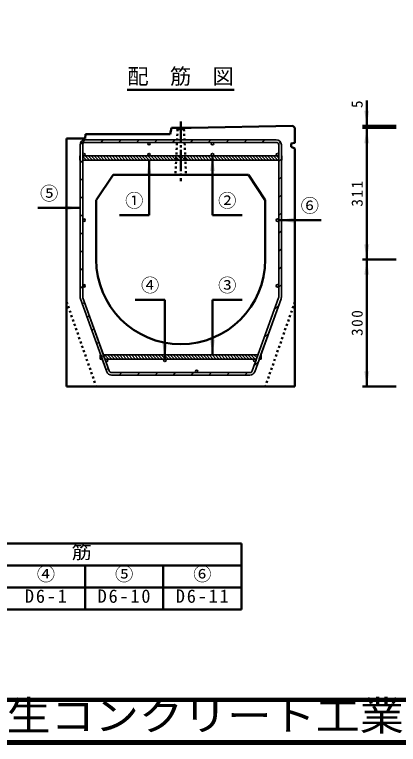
# Model space of a CAD drawing. Units: millimetres, scale not verified. Extents: x 100 to 4105, y 100 to 2870.
# Drawn here: x 1020 to 1928, y 100 to 1824 of the extents above; entities that cross this region are included whole.
import ezdxf
from ezdxf.enums import TextEntityAlignment as Align

# ---------------------------------------------------------------- set-up
doc = ezdxf.new("R2010")
doc.units = ezdxf.units.MM
doc.header["$LTSCALE"] = 5
doc.linetypes.add('USER1', pattern=[2.2, 1, -1.2])
doc.linetypes.add('USER2', pattern=[13.4, 10, -1.2, 1, -1.2])
doc.layers.add('V-nasSTD', color=7, linetype='Continuous', lineweight=35)
doc.styles.add('ＭＳ ゴシック', font='')
doc.styles.get('ＭＳ ゴシック').set_extended_font_data('MS Gothic')

msp = doc.modelspace()

# ---------------------------------------------------------------- hatches: boundary and pattern name
at = {"layer": 'V-nasSTD'}
for points in [[(1847.262, 1597.66), (1853.262, 1561.66), (1859.262, 1597.66)], [(1859.262, 1520.66), (1853.262, 1556.66), (1847.262, 1520.66)], [(1494.262, 1454.613), (1488.262, 1490.613), (1482.262, 1454.613)], [(1332.262, 1444.613), (1338.262, 1480.613), (1344.262, 1444.613)], [(1139.262, 1361.704), (1175.262, 1367.704), (1139.262, 1373.704)], [(1681.262, 1332.613), (1645.262, 1338.613), (1681.262, 1344.613)], [(1847.262, 1281.66), (1853.262, 1245.66), (1859.262, 1281.66)], [(1859.262, 1209.66), (1853.262, 1245.66), (1847.262, 1209.66)], [(1494.262, 1056.613), (1488.262, 1020.613), (1482.262, 1056.613)], [(1369.762, 1046.613), (1375.762, 1010.613), (1381.762, 1046.613)], [(1847.262, 981.66), (1853.262, 945.66), (1859.262, 981.66)]]:
    msp.add_hatch(color=256, dxfattribs=at).paths.add_polyline_path(points)

# ---------------------------------------------------------------- linework, layer by layer
at = {"layer": 'V-nasSTD', "lineweight": 50}
for p, q in [((1286.859, 1646.66), (1539.666, 1646.66)), ((1853.262, 1621.66), (1853.262, 1561.66)), ((1391.262, 1556.66), (1388.262, 1541.66)), ((1391.262, 1556.66), (1438.262, 1556.66)), ((1438.262, 1556.66), (1678.262, 1561.66)), ((1678.262, 1561.66), (1683.262, 1556.66)), ((1683.262, 1556.66), (1683.262, 1521.675)), ((1923.262, 1561.66), (1843.262, 1561.66)), ((1923.262, 1556.66), (1843.262, 1556.66)), ((1853.262, 1556.66), (1853.262, 1561.66)), ((1853.262, 1245.66), (1853.262, 1556.66)), ((1188.262, 1541.66), (1187.262, 1531.66)), ((1388.262, 1541.66), (1188.262, 1541.66)), ((1143.262, 945.66), (1143.262, 1531.66)), ((1143.262, 1531.66), (1187.262, 1531.66)), ((1674.262, 1519.66), (1683.262, 1521.675)), ((1674.262, 1511.66), (1674.262, 1519.66)), ((1674.262, 1511.66), (1683.262, 1508.302)), ((1683.262, 945.66), (1683.262, 1508.302)), ((1488.262, 1350.613), (1488.262, 1490.613)), ((1338.262, 1350.613), (1338.262, 1480.613)), ((1253.262, 1445.66), (1213.262, 1385.66)), ((1253.262, 1445.66), (1573.262, 1445.66)), ((1573.262, 1445.66), (1613.262, 1385.66)), ((1213.262, 1385.66), (1213.262, 1245.66)), ((1613.262, 1385.66), (1613.262, 1245.66)), ((1075.262, 1367.704), (1175.262, 1367.704)), ((1338.262, 1350.613), (1268.262, 1350.613)), ((1488.262, 1350.613), (1558.262, 1350.613)), ((1745.262, 1338.613), (1645.262, 1338.613)), ((1923.262, 1245.66), (1843.262, 1245.66)), ((1853.262, 945.66), (1853.262, 1245.66)), ((1305.762, 1150.613), (1375.762, 1150.613)), ((1375.762, 1150.613), (1375.762, 1010.613)), ((1488.262, 1150.613), (1488.262, 1020.613)), ((1558.262, 1150.613), (1488.262, 1150.613)), ((1143.262, 945.66), (1683.262, 945.66)), ((1923.262, 945.66), (1843.262, 945.66)), ((1186.803, 574.682), (1001.803, 574.682)), ((1371.803, 574.682), (1186.803, 574.682)), ((1556.803, 574.682), (1371.803, 574.682)), ((1556.803, 522.682), (1556.803, 574.682)), ((1186.803, 522.682), (1001.803, 522.682)), ((1186.803, 470.682), (1186.803, 522.682)), ((1186.803, 522.682), (1371.803, 522.682)), ((1186.803, 470.682), (1186.803, 522.682)), ((1186.803, 522.682), (1186.803, 470.682)), ((1371.803, 470.682), (1371.803, 522.682)), ((1371.803, 470.682), (1371.803, 522.682)), ((1371.803, 522.682), (1556.803, 522.682)), ((1371.803, 470.682), (1371.803, 522.682)), ((1371.803, 522.682), (1371.803, 470.682)), ((1556.803, 470.682), (1556.803, 522.682)), ((1556.803, 470.682), (1556.803, 522.682)), ((1556.803, 522.682), (1556.803, 470.682)), ((1001.803, 470.682), (1186.803, 470.682)), ((1186.803, 418.682), (1186.803, 470.682)), ((1186.803, 470.682), (1371.803, 470.682)), ((1186.803, 418.682), (1186.803, 470.682)), ((1186.803, 470.682), (1186.803, 418.682)), ((1371.803, 418.682), (1371.803, 470.682)), ((1371.803, 418.682), (1371.803, 470.682)), ((1371.803, 470.682), (1556.803, 470.682)), ((1371.803, 418.682), (1371.803, 470.682)), ((1371.803, 470.682), (1371.803, 418.682)), ((1556.803, 418.682), (1556.803, 470.682)), ((1556.803, 418.682), (1556.803, 470.682)), ((1556.803, 470.682), (1556.803, 418.682)), ((1001.803, 418.682), (1186.803, 418.682)), ((1186.803, 418.682), (1371.803, 418.682)), ((1371.803, 418.682), (1556.803, 418.682))]:
    msp.add_line(p, q, dxfattribs=at)
at = {"layer": 'V-nasSTD', "linetype": 'USER2', "lineweight": 50}
msp.add_line((1413.262, 1571.66), (1413.262, 1430.66), dxfattribs=at)
at = {"layer": 'V-nasSTD', "linetype": 'USER1', "lineweight": 50}
for p, q in [((1405.762, 1553.66), (1400.762, 1445.66)), ((1405.762, 1553.66), (1402.762, 1556.66)), ((1402.762, 1556.66), (1423.762, 1556.66)), ((1405.762, 1553.66), (1420.762, 1553.66)), ((1420.762, 1553.66), (1423.762, 1556.66)), ((1420.762, 1553.66), (1425.762, 1445.66)), ((1143.262, 1145.66), (1213.262, 945.66)), ((1683.262, 1145.66), (1613.262, 945.66))]:
    msp.add_line(p, q, dxfattribs=at)
at = {"layer": 'V-nasSTD'}
for p, q in [((1187.417, 1528.613), (1175.262, 1516.458)), ((1187.262, 1528.613), (1639.262, 1528.613)), ((1639.262, 1522.613), (1187.262, 1522.613)), ((1187.262, 1522.613), (1639.262, 1522.613)), ((1229.843, 1528.613), (1223.843, 1522.613)), ((1272.27, 1528.613), (1266.27, 1522.613)), ((1314.696, 1528.613), (1308.696, 1522.613)), ((1357.122, 1528.613), (1351.122, 1522.613)), ((1399.549, 1528.613), (1393.549, 1522.613)), ((1441.975, 1528.613), (1435.975, 1522.613)), ((1484.402, 1528.613), (1478.402, 1522.613)), ((1526.828, 1528.613), (1520.828, 1522.613)), ((1569.254, 1528.613), (1563.254, 1522.613)), ((1611.681, 1528.613), (1605.681, 1522.613)), ((1649.05, 1523.556), (1644.682, 1519.187)), ((1175.262, 1516.613), (1175.262, 1157.188)), ((1175.262, 1480.613), (1175.262, 1516.613)), ((1175.262, 1516.613), (1175.262, 1490.613)), ((1181.262, 1516.613), (1181.262, 1157.188)), ((1181.262, 1157.188), (1181.262, 1516.613)), ((1645.262, 1157.188), (1645.262, 1516.613)), ((1645.262, 1516.613), (1645.262, 1157.188)), ((1645.262, 1480.613), (1645.262, 1516.613)), ((1645.262, 1516.613), (1645.262, 1490.613)), ((1651.262, 1157.188), (1651.262, 1516.613)), ((1651.262, 1480.613), (1651.262, 1516.613)), ((1651.262, 1516.613), (1651.262, 1490.613)), ((1174.262, 1490.613), (1174.262, 1480.613)), ((1175.262, 1490.613), (1174.262, 1490.613)), ((1175.262, 1490.613), (1174.262, 1490.613)), ((1174.262, 1490.613), (1174.262, 1480.613)), ((1174.262, 1489.299), (1175.262, 1488.299)), ((1645.262, 1490.613), (1181.262, 1490.613)), ((1645.262, 1490.613), (1181.262, 1490.613)), ((1181.262, 1489.37), (1190.02, 1480.613)), ((1187.091, 1490.613), (1197.091, 1480.613)), ((1194.162, 1490.613), (1204.162, 1480.613)), ((1201.233, 1490.613), (1211.233, 1480.613)), ((1208.304, 1490.613), (1218.304, 1480.613)), ((1215.375, 1490.613), (1225.375, 1480.613)), ((1222.446, 1490.613), (1232.446, 1480.613)), ((1229.517, 1490.613), (1239.517, 1480.613)), ((1236.589, 1490.613), (1246.589, 1480.613)), ((1243.66, 1490.613), (1253.66, 1480.613)), ((1250.731, 1490.613), (1260.731, 1480.613)), ((1257.802, 1490.613), (1267.802, 1480.613)), ((1264.873, 1490.613), (1274.873, 1480.613)), ((1271.944, 1490.613), (1281.944, 1480.613)), ((1279.015, 1490.613), (1289.015, 1480.613)), ((1286.086, 1490.613), (1296.086, 1480.613)), ((1293.157, 1490.613), (1303.157, 1480.613)), ((1300.228, 1490.613), (1310.228, 1480.613)), ((1307.299, 1490.613), (1317.299, 1480.613)), ((1314.37, 1490.613), (1324.37, 1480.613)), ((1321.441, 1490.613), (1331.441, 1480.613)), ((1328.512, 1490.613), (1338.512, 1480.613)), ((1335.583, 1490.613), (1345.583, 1480.613)), ((1342.655, 1490.613), (1352.655, 1480.613)), ((1349.726, 1490.613), (1359.726, 1480.613)), ((1356.797, 1490.613), (1366.797, 1480.613)), ((1363.868, 1490.613), (1373.868, 1480.613)), ((1370.939, 1490.613), (1380.939, 1480.613)), ((1378.01, 1490.613), (1388.01, 1480.613)), ((1385.081, 1490.613), (1395.081, 1480.613)), ((1392.152, 1490.613), (1402.152, 1480.613)), ((1399.223, 1490.613), (1409.223, 1480.613)), ((1406.294, 1490.613), (1416.294, 1480.613)), ((1413.365, 1490.613), (1423.365, 1480.613)), ((1420.436, 1490.613), (1430.436, 1480.613)), ((1427.507, 1490.613), (1437.507, 1480.613)), ((1434.578, 1490.613), (1444.578, 1480.613)), ((1441.65, 1490.613), (1451.65, 1480.613)), ((1448.721, 1490.613), (1458.721, 1480.613)), ((1455.792, 1490.613), (1465.792, 1480.613)), ((1462.863, 1490.613), (1472.863, 1480.613)), ((1469.934, 1490.613), (1479.934, 1480.613)), ((1477.005, 1490.613), (1487.005, 1480.613)), ((1484.076, 1490.613), (1494.076, 1480.613)), ((1491.195, 1492.98), (1488.895, 1490.68)), ((1491.147, 1490.613), (1501.147, 1480.613)), ((1498.218, 1490.613), (1508.218, 1480.613)), ((1505.289, 1490.613), (1515.289, 1480.613)), ((1512.36, 1490.613), (1522.36, 1480.613)), ((1519.431, 1490.613), (1529.431, 1480.613)), ((1526.502, 1490.613), (1536.502, 1480.613)), ((1533.573, 1490.613), (1543.573, 1480.613)), ((1540.644, 1490.613), (1550.644, 1480.613)), ((1547.716, 1490.613), (1557.716, 1480.613)), ((1554.787, 1490.613), (1564.787, 1480.613)), ((1561.858, 1490.613), (1571.858, 1480.613)), ((1568.929, 1490.613), (1578.929, 1480.613)), ((1576, 1490.613), (1586, 1480.613)), ((1583.071, 1490.613), (1593.071, 1480.613)), ((1590.142, 1490.613), (1600.142, 1480.613)), ((1597.213, 1490.613), (1607.213, 1480.613)), ((1604.284, 1490.613), (1614.284, 1480.613)), ((1611.355, 1490.613), (1621.355, 1480.613)), ((1618.426, 1490.613), (1628.426, 1480.613)), ((1625.497, 1490.613), (1635.497, 1480.613)), ((1632.568, 1490.613), (1642.568, 1480.613)), ((1639.639, 1490.613), (1645.262, 1484.99)), ((1651.262, 1483.342), (1645.262, 1477.342)), ((1651.262, 1490.613), (1652.262, 1490.613)), ((1651.262, 1490.613), (1652.262, 1490.613)), ((1651.262, 1486.061), (1652.262, 1485.061)), ((1652.262, 1490.613), (1652.262, 1480.613)), ((1652.262, 1490.613), (1652.262, 1480.613)), ((1174.262, 1482.228), (1175.262, 1481.228)), ((1174.262, 1480.613), (1175.262, 1480.613)), ((1174.262, 1480.613), (1175.262, 1480.613)), ((1181.262, 1480.032), (1175.262, 1474.032)), ((1181.262, 1482.299), (1182.949, 1480.613)), ((1645.262, 1480.613), (1181.262, 1480.613)), ((1181.262, 1480.613), (1645.262, 1480.613)), ((1651.262, 1480.613), (1652.262, 1480.613)), ((1652.262, 1480.613), (1651.262, 1480.613)), ((1181.262, 1437.606), (1175.262, 1431.606)), ((1651.262, 1440.915), (1645.262, 1434.915)), ((1645.262, 1392.489), (1651.262, 1398.489)), ((1181.262, 1395.179), (1175.262, 1389.179)), ((1181.262, 1352.753), (1175.262, 1346.753)), ((1645.262, 1350.062), (1651.262, 1356.062)), ((1645.262, 1307.636), (1651.262, 1313.636)), ((1181.262, 1310.326), (1175.262, 1304.326)), ((1181.262, 1267.9), (1175.262, 1261.9)), ((1645.262, 1265.21), (1651.262, 1271.21)), ((1181.262, 1225.474), (1175.262, 1219.474)), ((1645.262, 1222.783), (1651.262, 1228.783)), ((1181.262, 1183.047), (1175.262, 1177.047)), ((1184.783, 1186.567), (1181.308, 1183.093)), ((1645.262, 1180.357), (1651.262, 1186.357)), ((1238.295, 980.537), (1175.976, 1153.112)), ((1185.379, 1144.738), (1180.692, 1140.051)), ((1243.938, 982.575), (1181.619, 1155.15)), ((1243.938, 982.575), (1181.619, 1155.15)), ((1233.813, 1010.613), (1181.619, 1155.15)), ((1181.619, 1155.15), (1230.202, 1020.613)), ((1582.587, 982.575), (1644.906, 1155.15)), ((1644.906, 1155.15), (1582.587, 982.575)), ((1588.23, 980.537), (1650.549, 1153.112)), ((1599.091, 1010.613), (1650.549, 1153.112)), ((1650.549, 1153.112), (1602.702, 1020.613)), ((1634.971, 1127.639), (1644.956, 1137.624)), ((1196.635, 1113.567), (1191.948, 1108.88)), ((1207.891, 1082.397), (1203.204, 1077.71)), ((1610.991, 1061.233), (1620.976, 1071.217)), ((1219.147, 1051.226), (1214.46, 1046.54)), ((1222.823, 1020.613), (1223.823, 1020.613)), ((1222.823, 1020.613), (1222.823, 1010.613)), ((1222.823, 1010.613), (1222.823, 1020.613)), ((1222.823, 1020.613), (1223.823, 1020.613)), ((1223.823, 1020.613), (1238.295, 980.537)), ((1230.403, 1020.056), (1225.716, 1015.369)), ((1230.202, 1020.613), (1596.323, 1020.613)), ((1230.202, 1020.613), (1596.323, 1020.613)), ((1232.827, 1020.613), (1242.827, 1010.613)), ((1239.898, 1020.613), (1249.898, 1010.613)), ((1246.969, 1020.613), (1256.969, 1010.613)), ((1254.04, 1020.613), (1264.04, 1010.613)), ((1261.111, 1020.613), (1271.111, 1010.613)), ((1268.182, 1020.613), (1278.182, 1010.613)), ((1275.253, 1020.613), (1285.253, 1010.613)), ((1282.324, 1020.613), (1292.324, 1010.613)), ((1289.396, 1020.613), (1299.396, 1010.613)), ((1296.467, 1020.613), (1306.467, 1010.613)), ((1303.538, 1020.613), (1313.538, 1010.613)), ((1310.609, 1020.613), (1320.609, 1010.613)), ((1317.68, 1020.613), (1327.68, 1010.613)), ((1324.751, 1020.613), (1334.751, 1010.613)), ((1331.822, 1020.613), (1341.822, 1010.613)), ((1338.893, 1020.613), (1348.893, 1010.613)), ((1345.964, 1020.613), (1355.964, 1010.613)), ((1353.035, 1020.613), (1363.035, 1010.613)), ((1360.106, 1020.613), (1370.106, 1010.613)), ((1367.177, 1020.613), (1377.177, 1010.613)), ((1374.248, 1020.613), (1384.248, 1010.613)), ((1381.319, 1020.613), (1391.319, 1010.613)), ((1388.39, 1020.613), (1398.39, 1010.613)), ((1395.462, 1020.613), (1405.462, 1010.613)), ((1402.533, 1020.613), (1412.533, 1010.613)), ((1409.604, 1020.613), (1419.604, 1010.613)), ((1416.675, 1020.613), (1426.675, 1010.613)), ((1423.746, 1020.613), (1433.746, 1010.613)), ((1430.817, 1020.613), (1440.817, 1010.613)), ((1437.888, 1020.613), (1447.888, 1010.613)), ((1444.959, 1020.613), (1454.959, 1010.613)), ((1452.03, 1020.613), (1462.03, 1010.613)), ((1459.101, 1020.613), (1469.101, 1010.613)), ((1466.172, 1020.613), (1476.172, 1010.613)), ((1473.243, 1020.613), (1483.243, 1010.613)), ((1480.314, 1020.613), (1490.314, 1010.613)), ((1487.385, 1020.613), (1497.385, 1010.613)), ((1494.457, 1020.613), (1504.457, 1010.613)), ((1501.528, 1020.613), (1511.528, 1010.613)), ((1508.599, 1020.613), (1518.599, 1010.613)), ((1515.67, 1020.613), (1525.67, 1010.613)), ((1522.741, 1020.613), (1532.741, 1010.613)), ((1529.812, 1020.613), (1539.812, 1010.613)), ((1536.883, 1020.613), (1546.883, 1010.613)), ((1543.954, 1020.613), (1553.954, 1010.613)), ((1551.025, 1020.613), (1561.025, 1010.613)), ((1558.096, 1020.613), (1568.096, 1010.613)), ((1565.167, 1020.613), (1575.167, 1010.613)), ((1572.238, 1020.613), (1582.238, 1010.613)), ((1579.309, 1020.613), (1589.309, 1010.613)), ((1586.38, 1020.613), (1593.685, 1013.308)), ((1593.451, 1020.613), (1595.561, 1018.503)), ((1602.124, 1019.011), (1603.702, 1017.433)), ((1602.702, 1020.613), (1603.702, 1020.613)), ((1602.702, 1020.613), (1603.702, 1020.613)), ((1603.702, 1020.613), (1603.702, 1010.613)), ((1603.702, 1020.613), (1603.702, 1010.613)), ((1222.823, 1016.475), (1226.727, 1012.571)), ((1222.823, 1010.613), (1227.434, 1010.613)), ((1227.434, 1010.613), (1222.823, 1010.613)), ((1238.295, 980.537), (1227.434, 1010.613)), ((1232.715, 1013.653), (1235.756, 1010.613)), ((1233.813, 1010.613), (1592.712, 1010.613)), ((1592.712, 1010.613), (1233.813, 1010.613)), ((1587.011, 994.826), (1596.996, 1004.811)), ((1603.702, 1010.613), (1599.091, 1010.613)), ((1603.702, 1010.613), (1599.091, 1010.613)), ((1600.248, 1013.816), (1603.451, 1010.613)), ((1236.972, 984.199), (1241.659, 988.885)), ((1249.581, 978.613), (1576.944, 978.613)), ((1576.944, 978.613), (1249.581, 978.613)), ((1249.581, 972.613), (1576.944, 972.613)), ((1267.813, 972.613), (1273.813, 978.613)), ((1310.239, 972.613), (1316.239, 978.613)), ((1352.666, 972.613), (1358.666, 978.613)), ((1395.092, 972.613), (1401.092, 978.613)), ((1437.518, 972.613), (1443.518, 978.613)), ((1479.945, 972.613), (1485.945, 978.613)), ((1522.371, 972.613), (1528.371, 978.613)), ((1564.798, 972.613), (1570.798, 978.613))]:
    msp.add_line(p, q, dxfattribs=at)
at = {"layer": 'V-nasSTD', "lineweight": 100}
for p, q in [((105, 205), (4100, 205)), ((105, 105), (4100, 105))]:
    msp.add_line(p, q, dxfattribs=at)
at = {"layer": 'V-nasSTD', "lineweight": 13}
msp.add_lwpolyline([(100, 100), (100, 2870), (4105, 2870), (4105, 100)], close=True, dxfattribs=at)
at = {"layer": 'V-nasSTD'}
for centre in [(1338.262, 1519.613), (1488.262, 1519.613), (1184.262, 1493.613), (1338.262, 1493.613), (1488.262, 1493.613), (1642.262, 1493.613), (1184.262, 1338.613), (1642.262, 1338.613), (1184.262, 1183.613), (1642.262, 1183.613), (1238.086, 1007.613), (1375.762, 1007.613), (1588.439, 1007.613), (1450.762, 981.613)]:
    msp.add_circle(centre, 3, dxfattribs=at)
for centre, radius, start, end in [((1187.262, 1516.613), 12, 90, 180), ((1187.262, 1516.613), 6, 90, 180), ((1187.262, 1516.613), 6, 90, 180), ((1639.262, 1516.613), 12, 0, 90), ((1639.262, 1516.613), 6, 0, 90), ((1639.262, 1516.613), 6, 0, 90), ((1187.262, 1157.188), 12, 180, 199.85521), ((1187.262, 1157.188), 6, 180, 199.85521), ((1187.262, 1157.188), 6, 180, 199.85522), ((1639.262, 1157.188), 6, 340.14479, 0), ((1639.262, 1157.188), 6, 340.14479, 0), ((1639.262, 1157.188), 12, 340.14479, 0), ((1249.581, 984.613), 12, 199.85521, 270), ((1249.581, 984.613), 6, 199.85521, 270), ((1249.581, 984.613), 6, 199.85521, 270), ((1576.944, 984.613), 6, 270, 340.14479), ((1576.944, 984.613), 6, 270, 340.14479), ((1576.944, 984.613), 12, 270, 340.14479)]:
    msp.add_arc(centre, radius, start, end, dxfattribs=at)
at = {"layer": 'V-nasSTD', "lineweight": 50}
for start, end in [(180, 270), (270, 0)]:
    msp.add_arc((1413.262, 1245.66), 200, start, end, dxfattribs=at)

# ---------------------------------------------------------------- texts
at = {"layer": 'V-nasSTD', "style": 'ＭＳ ゴシック'}
for s, height, p in [('配\u3000筋\u3000図', 36.95, (1286.859, 1697.06)), ('⑤', 31.67, (1080.262, 1417.904)), ('①', 31.67, (1281.662, 1400.813)), ('②', 31.67, (1501.662, 1400.813)), ('⑥', 31.67, (1697.062, 1388.813)), ('④', 31.67, (1319.162, 1200.813)), ('③', 31.67, (1501.662, 1200.813)), ('④', 31.67, (1072.703, 518.282)), ('⑤', 31.67, (1257.703, 518.282)), ('⑥', 31.67, (1442.703, 518.282))]:
    msp.add_text(s, height=height, dxfattribs=at).set_placement(p, align=Align.TOP_LEFT)
msp.add_text('5', height=26.39, rotation=90, dxfattribs=at).set_placement((1817.262, 1603.66), align=Align.TOP_LEFT)
at = {"layer": 'V-nasSTD', "style": 'ＭＳ ゴシック', "width": 1.1}
for s, height, p in [('配\u3000\u3000\u3000\u3000   \u3000筋', 31.67, (798.763, 570.282)), ('株式会社船生コンクリート工業', 69.65, (478.279, 202.55))]:
    msp.add_text(s, height=height, dxfattribs=at).set_placement(p, align=Align.TOP_LEFT)
at = {"layer": 'V-nasSTD', "char_height": 26.39, "attachment_point": 1, "rotation": 90, "style": 'ＭＳ ゴシック'}
for s, insert in [('\\T1.2;311', (1817.262, 1370.56)), ('\\T1.2;300', (1817.262, 1065.06))]:
    msp.add_mtext(s, dxfattribs=dict(at, insert=insert))
at = {"layer": 'V-nasSTD', "char_height": 31.67, "attachment_point": 1, "style": 'ＭＳ ゴシック'}
for s, insert in [('\\T1.2;D6-1', (1044.623, 466.282)), ('\\T1.2;D6-10', (1216.663, 466.282)), ('\\T1.2;D6-11', (1401.663, 466.282))]:
    msp.add_mtext(s, dxfattribs=dict(at, insert=insert))

doc.saveas('drawing.dxf')
